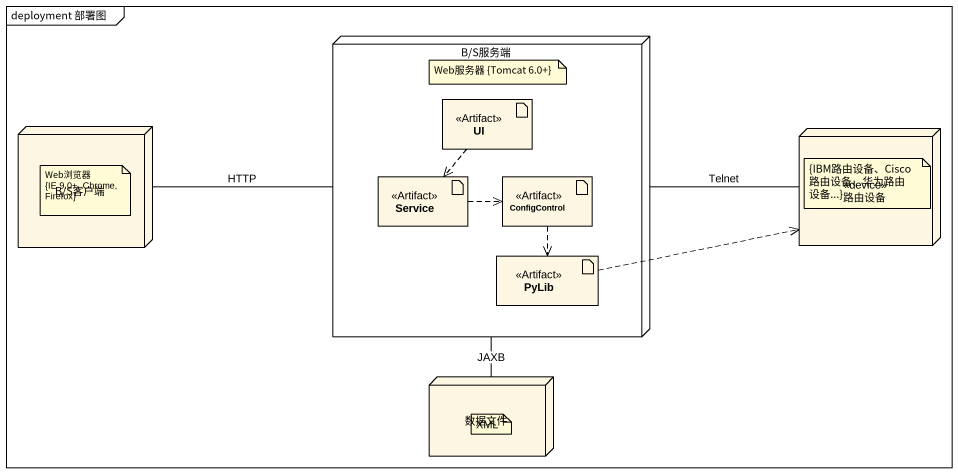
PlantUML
@startuml
mainframe deployment 部署图
node "B/S服务端" as B_S服务端 {
  artifact UI <<Artifact>>
  artifact Service <<Artifact>>
  artifact ConfigControl <<Artifact>>
  artifact PyLib <<Artifact>>
}
node "B/S客户端" as B_S客户端
node 路由设备 <<device>>
node 数据文件
B_S服务端 -right- 路由设备 : Telnet
B_S服务端 -- 数据文件 : JAXB
UI ..> Service
B_S客户端 -right- B_S服务端 : HTTP
Service .right.> ConfigControl
ConfigControl ..> PyLib
PyLib .right.> 路由设备
note as N1
  Web服务器 {Tomcat 6.0+}
end note
note as N2
  Web浏览器
  {IE 9.0+, Chrome, Firefox}
end note
note as N3
  {IBM路由设备、Cisco路由设备、华为路由设备...}
end note
note as N4
  XML
end note
@enduml
